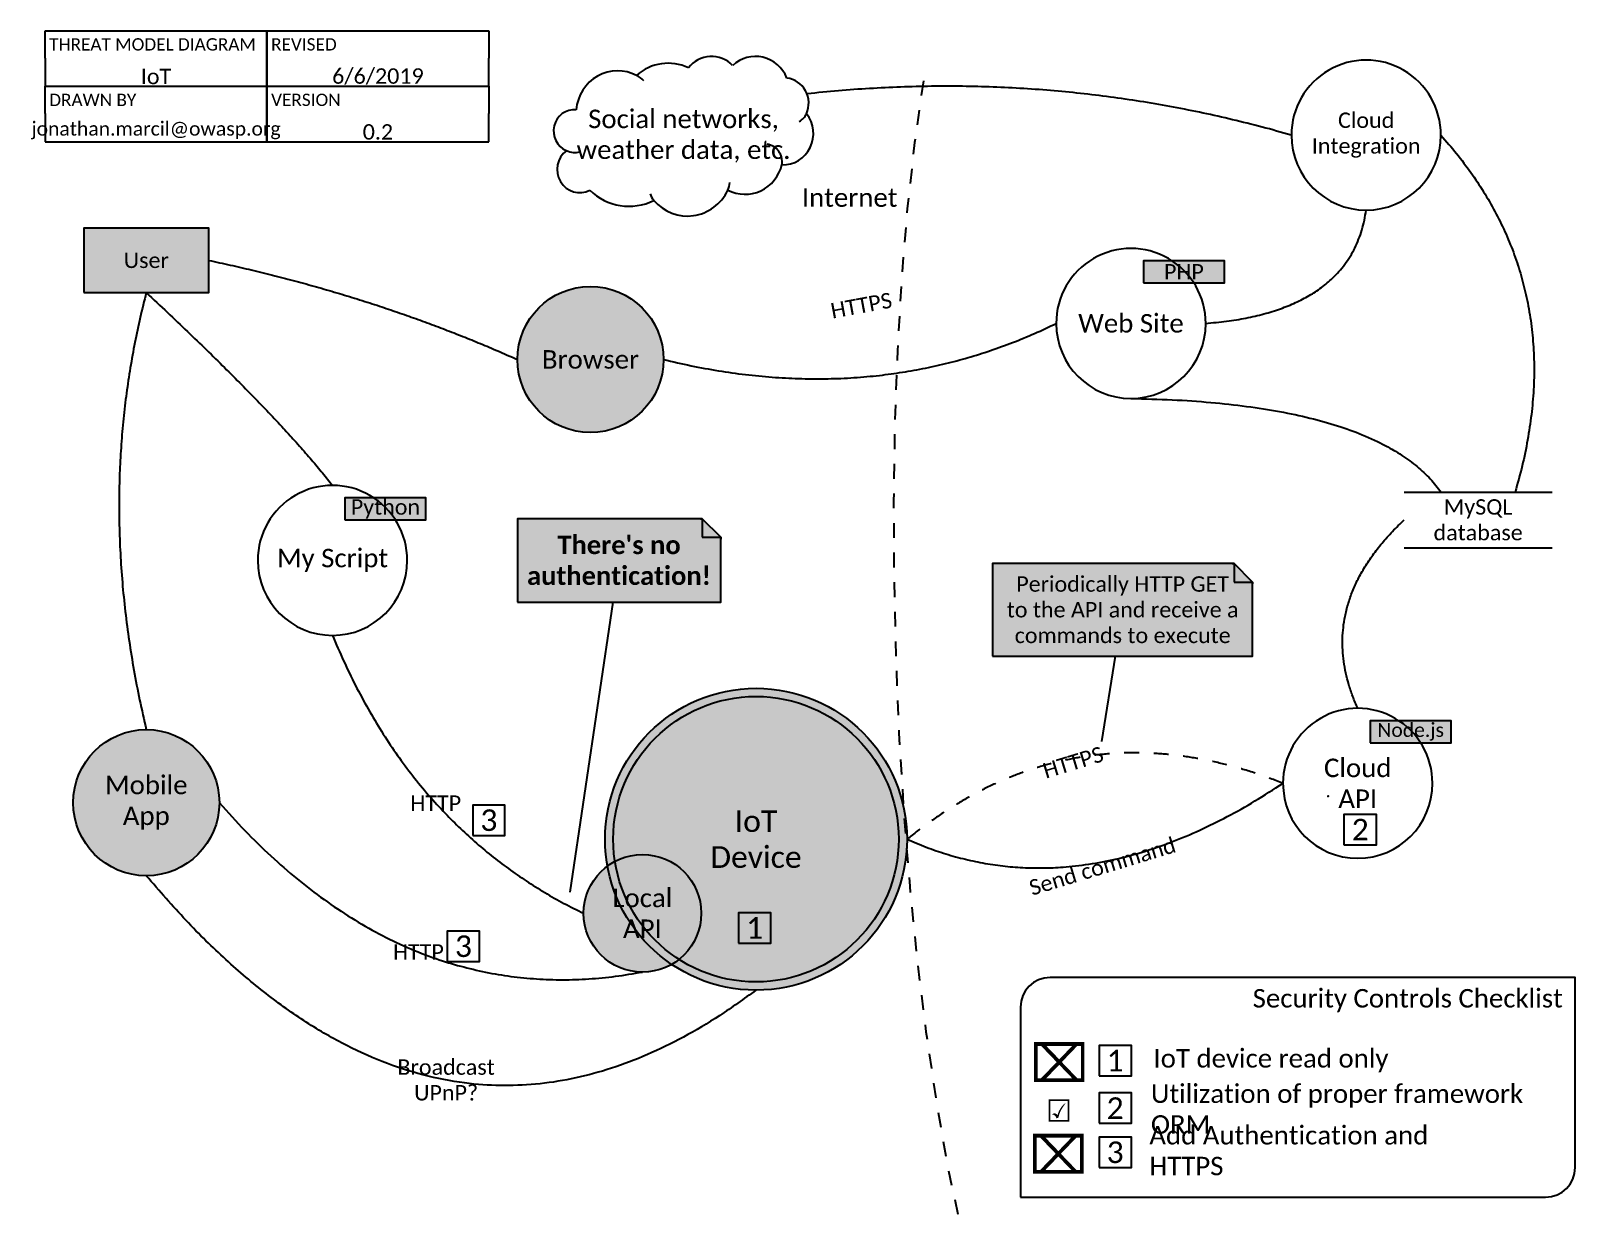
# Model space of a CAD drawing. Extents: x -0.1 to 10.3, y 0 to 8.1.
import ezdxf

# ---------------------------------------------------------------- set-up
doc = ezdxf.new("R2010")
doc.units = 0
doc.header["$LTSCALE"] = 0.11
doc.header["$MEASUREMENT"] = 0
doc.linetypes.add('DASHEDX2', pattern=[1.25, 0.75, -0.5])
doc.linetypes.add('HIDDEN2', pattern=[0.1875, 0.125, -0.0625])
doc.layers.get('0').update_dxf_attribs({"linetype": 'CONTINUOUS'})
for name, color, linetype in [('CONNECTOR', 7, 'CONTINUOUS'), ('CONTAINER', 7, 'CONTINUOUS'), ('FLOWCHART', 7, 'CONTINUOUS')]:
    doc.layers.add(name, color=color, linetype=linetype)
doc.styles.get("Standard").update_dxf_attribs({"font": 'txt.shx'})

msp = doc.modelspace()

# ---------------------------------------------------------------- hatches: boundary and pattern name
for color, points in [(132, [(7.43, 6.406), (7.978, 6.406), (7.978, 6.554), (7.43, 6.554)]), (63, [(2.032, 4.803), (2.58, 4.803), (2.58, 4.951), (2.032, 4.951)]), (51, [(3.198, 4.247), (4.573, 4.247), (4.573, 4.685), (4.448, 4.81), (3.198, 4.81)]), (7, [(4.448, 4.685), (4.573, 4.685), (4.573, 4.672), (4.573, 4.685), (4.448, 4.81), (4.435, 4.81), (4.448, 4.81)]), (254, [(6.411, 3.882), (8.168, 3.882), (8.168, 4.382), (8.043, 4.507), (6.411, 4.507)]), (254, [(8.043, 4.382), (8.168, 4.382), (8.168, 4.37), (8.168, 4.382), (8.043, 4.507), (8.03, 4.507), (8.043, 4.507)]), (51, [(8.964, 3.296), (9.511, 3.296), (9.511, 3.444), (8.964, 3.444)])]:
    msp.add_hatch(color=color).paths.add_polyline_path(points)
at = {"layer": 'FLOWCHART'}
for points in [[(0.267, 6.339), (1.111, 6.339), (1.111, 6.776), (0.267, 6.776)], [(3.198, 5.887, -1), (4.186, 5.887, -1)], [(3.791, 2.644, -1), (5.832, 2.644, -1)], [(0.195, 2.891, -1), (1.183, 2.891, -1)], [(3.646, 2.143, -1), (4.441, 2.143, -1)]]:
    msp.add_hatch(color=254, dxfattribs=at).paths.add_polyline_path(points)

# ---------------------------------------------------------------- linework, layer by layer
at = {"color": 9, "linetype": 'CONTINUOUS'}
for p, q in [((0.005, 7.925), (0.005, 8.109)), ((0.005, 8.109), (1.505, 8.109)), ((1.505, 7.925), (1.505, 8.109)), ((1.505, 8.109), (3.005, 8.109)), ((1.505, 8.109), (1.505, 7.925)), ((3.005, 8.109), (3.005, 7.925)), ((0.005, 7.925), (0.005, 7.734)), ((1.505, 7.925), (1.505, 7.734)), ((1.505, 7.734), (1.505, 7.925)), ((3.005, 7.734), (3.005, 7.925)), ((0.005, 7.734), (1.505, 7.734)), ((0.005, 7.55), (0.005, 7.734)), ((0.005, 7.734), (1.505, 7.734)), ((1.505, 7.734), (3.005, 7.734)), ((1.505, 7.734), (1.505, 7.55)), ((1.505, 7.55), (1.505, 7.734)), ((1.505, 7.734), (3.005, 7.734)), ((3.005, 7.734), (3.005, 7.55)), ((0.005, 7.55), (0.005, 7.359)), ((1.505, 7.359), (1.505, 7.55)), ((1.505, 7.55), (1.505, 7.359)), ((3.005, 7.359), (3.005, 7.55)), ((0.005, 7.359), (1.505, 7.359)), ((1.505, 7.359), (3.005, 7.359)), ((3.843, 4.247), (3.552, 2.287))]:
    msp.add_line(p, q, dxfattribs=at)
at = {"color": 133, "linetype": 'CONTINUOUS'}
msp.add_line((7.239, 3.882), (7.146, 3.304), dxfattribs=at)
at = {"color": 9, "linetype": 'CONTINUOUS'}
for points in [[(7.43, 6.406), (7.978, 6.406), (7.978, 6.554), (7.43, 6.554)], [(2.032, 4.803), (2.58, 4.803), (2.58, 4.951), (2.032, 4.951)], [(3.198, 4.247), (4.573, 4.247), (4.573, 4.685), (4.448, 4.81), (3.198, 4.81)], [(4.448, 4.685), (4.573, 4.685), (4.573, 4.672), (4.573, 4.685), (4.448, 4.81), (4.435, 4.81), (4.448, 4.81)], [(8.964, 3.296), (9.511, 3.296), (9.511, 3.444), (8.964, 3.444)]]:
    msp.add_lwpolyline(points, close=True, dxfattribs=at)
at = {"color": 133, "linetype": 'CONTINUOUS'}
for points in [[(6.411, 3.882), (8.168, 3.882), (8.168, 4.382), (8.043, 4.507), (6.411, 4.507)], [(8.043, 4.382), (8.168, 4.382), (8.168, 4.37), (8.168, 4.382), (8.043, 4.507), (8.03, 4.507), (8.043, 4.507)]]:
    msp.add_lwpolyline(points, close=True, dxfattribs=at)
at = {"color": 12, "linetype": 'CONTINUOUS'}
for points in [[(2.896, 2.67), (3.114, 2.67), (3.114, 2.874), (2.896, 2.874)], [(8.786, 2.607), (9.005, 2.607), (9.005, 2.811), (8.786, 2.811)], [(4.692, 1.942), (4.911, 1.942), (4.911, 2.147), (4.692, 2.147)], [(2.724, 1.817), (2.942, 1.817), (2.942, 2.022), (2.724, 2.022)], [(7.13, 1.045), (7.349, 1.045), (7.349, 1.249), (7.13, 1.249)], [(7.13, 0.724), (7.349, 0.724), (7.349, 0.929), (7.13, 0.929)], [(7.13, 0.425), (7.349, 0.425), (7.349, 0.629), (7.13, 0.629)]]:
    msp.add_lwpolyline(points, close=True, dxfattribs=at)
at = {"color": 9, "linetype": 'CONTINUOUS'}
for centre, major_axis, ratio, start_param, end_param in [((4.511, 7.727), (0, -0.209), 0.968069, 2.362259, 4.032235), ((4.807, 7.698), (0, -0.238), 0.968069, 1.965256, 3.870979), ((3.876, 7.548), (0, -0.291), 0.968069, 2.66886, 4.621394), ((4.217, 7.556), (0, -0.334), 0.968069, 2.705017, 3.862237), ((3.938, 7.649), (0, -0.171), 0.968102, 2.370891, 2.734923), ((5.003, 7.62), (0, -0.17), 0.968102, 1.137836, 3.041147), ((3.581, 7.432), (0, -0.143), 0.968069, 3.03894, 5.896147), ((4.995, 7.415), (0, -0.211), 0.968102, 6.242823, 2.254967), ((5.056, 7.597), (0, -0.111), 0.968069, 0.451695, 1.121591), ((4.87, 7.222), (0, -0.122), 0.968069, 1.427503, 3.000641), ((3.619, 7.172), (0, -0.157), 0.968069, 3.774328, 0.467063), ((3.587, 7.429), (0, -0.143), 0.968069, 5.853583, 0.247572), ((4.737, 7.27), (0, -0.266), 0.968102, 5.813505, 1.322845), ((3.952, 7.321), (0, -0.398), 0.968102, 5.525081, 0.45246), ((4.225, 7.058), (0, -0.144), 0.968069, 5.079024, 5.430962), ((4.348, 7.171), (0, -0.314), 0.968102, 5.437291, 1.111335), ((4.521, 7.085), (0, -0.116), 0.968069, 1.094525, 1.557299)]:
    msp.add_ellipse(centre, major_axis=major_axis, ratio=ratio, start_param=start_param, end_param=end_param, dxfattribs=at)
at = {"color": 12, "linetype": 'DASHEDX2'}
msp.add_ellipse((6.822, 3.921), major_axis=(0.177, -5.48), ratio=0.194583, start_param=-2.356194, end_param=-0.785398, dxfattribs=at)
at = {"layer": 'CONNECTOR', "linetype": 'CONTINUOUS'}
for points in [[(8.43, 7.404), (6.835, 7.865), (5.157, 7.683)], [(9.441, 7.404), (10.356, 6.384), (9.943, 4.99)], [(7.851, 6.131), (8.841, 6.21), (8.936, 6.897)], [(1.111, 6.557), (2.231, 6.321), (3.198, 5.887)], [(0.689, 6.339), (0.321, 4.932), (0.689, 3.385)], [(0.689, 6.339), (1.57, 5.519), (1.948, 5.036)], [(4.186, 5.887), (5.622, 5.535), (6.841, 6.131)], [(7.346, 5.624), (9.012, 5.595), (9.443, 4.99)], [(8.879, 3.529), (8.569, 4.217), (9.193, 4.803)], [(1.948, 4.022), (2.494, 2.694), (3.646, 2.143)], [(5.832, 2.644), (7.011, 2.116), (8.374, 3.022)], [(1.183, 2.891), (2.445, 1.445), (4.043, 1.746)], [(4.811, 1.624), (2.682, 0.022), (0.689, 2.397)]]:
    msp.add_open_spline(points, degree=2, dxfattribs=at)
at = {"layer": 'CONNECTOR', "linetype": 'HIDDEN2'}
msp.add_open_spline([(8.374, 3.022), (6.983, 3.575), (5.832, 2.644)], degree=2, dxfattribs=at)
at = {"layer": 'CONTAINER', "linetype": 'CONTINUOUS'}
msp.add_lwpolyline([(6.599, 0.224), (10.149, 0.224, 0.4142), (10.349, 0.424), (10.349, 1.709), (6.799, 1.709, 0.4142), (6.599, 1.509)], format="xyb", close=True, dxfattribs=at)
at = {"layer": 'FLOWCHART', "linetype": 'CONTINUOUS'}
for p, q in [((9.193, 4.99), (10.193, 4.99)), ((9.193, 4.615), (10.193, 4.615))]:
    msp.add_line(p, q, dxfattribs=at)
msp.add_lwpolyline([(0.267, 6.339), (1.111, 6.339), (1.111, 6.776), (0.267, 6.776)], close=True, dxfattribs=at)
for points in [[(3.198, 5.887, -1), (4.186, 5.887, -1)], [(3.791, 2.644, -1), (5.832, 2.644, -1)], [(3.846, 2.644, -1), (5.776, 2.644, -1)], [(0.195, 2.891, -1), (1.183, 2.891, -1)], [(3.646, 2.143, -1), (4.441, 2.143, -1)]]:
    msp.add_lwpolyline(points, format="xyb", close=True, dxfattribs=at)
for centre, start_param, end_param in [((8.936, 7.404), 1.570796, 4.712389), ((8.936, 7.404), 4.712389, 1.570796), ((7.346, 6.131), 1.570796, 4.712389), ((7.346, 6.131), 4.712389, 1.570796), ((1.948, 4.529), 1.570796, 4.712389), ((1.948, 4.529), 4.712389, 1.570796), ((8.879, 3.022), 1.570796, 4.712389), ((8.879, 3.022), 4.712389, 1.570796)]:
    msp.add_ellipse(centre, major_axis=(0, -0.507), ratio=0.996905, start_param=start_param, end_param=end_param, dxfattribs=at)

# ---------------------------------------------------------------- texts
for s, insert, char_height, width, attachment_point in [('\\C7;\\fCalibri|b0|i0|;\\H0.083333015441895;THREAT MODEL DIAGRAM', (0.033, 8.017), 0.08333, 1.5, 4), ('\\C7;\\fCalibri|b0|i0|;\\H0.083333015441895;REVISED', (1.533, 8.017), 0.08333, 1.5, 4), ('\\C7;\\fCalibri|b0|i0|;\\H0.10416698455811;IoT', (0.755, 7.8), 0.10417, 1.5, 5), ('\\C7;\\fCalibri|b0|i0|;\\H0.10416698455811;6/6/2019', (2.255, 7.8), 0.10417, 1.5, 5), ('\\C7;\\fCalibri|b0|i0|;\\H0.083333015441895;DRAWN BY', (0.033, 7.642), 0.08333, 1.5, 4), ('\\C7;\\fCalibri|b0|i0|;\\H0.083333015441895;VERSION', (1.533, 7.642), 0.08333, 1.5, 4), ('\\C7;\\fCalibri|b0|i0|;\\H0.12500095367432;Social networks, \\Pweather data, etc.', (4.321, 7.397), 0.125, 1.75669, 5), ('\\C7;\\fCalibri|b0|i0|;\\H0.09375;jonathan.marcil@owasp.org', (0.755, 7.435), 0.09375, 1.5, 5), ('\\C7;\\fCalibri|b0|i0|;\\H0.10416698455811;0.2', (2.255, 7.425), 0.10417, 1.5, 5), ('\\C7;\\fCalibri|b0|i0|;\\H0.09375; ', (8.999, 7.404), 0.09375, 1.13714, 5), ('\\C12;\\fCalibri|b0|i0|;\\H0.12500095367432;Internet', (5.444, 6.981), 0.125, 0.75398, 5), ('\\C7;\\fCalibri|b0|i0|;\\H0.10416698455811;PHP', (7.704, 6.48), 0.10417, 0.54751, 5), ('\\C7;\\fCalibri|b0|i0|;\\H0.10416698455811;Python', (2.306, 4.877), 0.10417, 0.54751, 5), ("\\C7;\\fCalibri|b1|i0|;\\H0.12500095367432;There's no \\Pauthentication!", (3.885, 4.529), 0.125, 1.375, 5), ('\\C133;\\fCalibri|b0|i0|;\\H0.10416698455811;Periodically HTTP GET\\Pto the API and receive a  \\Pcommands to execute', (7.29, 4.195), 0.10417, 1.75669, 5), ('\\C7;\\fCalibri|b0|i0|;\\H0.09375;Node.js', (9.237, 3.37), 0.09375, 0.54751, 5), ('\\C7;\\fCalibri|b0|i0|;\\H0.083333015441895;.', (8.679, 2.969), 0.08333, 0.11051, 5), ('\\C12;\\fCalibri|b0|i0|;\\H0.14583206176758;3', (3.005, 2.772), 0.14583, 0.21875, 5), ('\\C12;\\fCalibri|b0|i0|;\\H0.14583206176758;2', (8.896, 2.709), 0.14583, 0.21875, 5), ('\\C12;\\fCalibri|b0|i0|;\\H0.14583206176758;1', (4.802, 2.045), 0.14583, 0.21875, 5), ('\\C12;\\fCalibri|b0|i0|;\\H0.14583206176758;3', (2.833, 1.92), 0.14583, 0.21875, 5), ('\\C7;\\fCambria Math|b1|i0|;\\H0.25927635468543;⌧', (6.861, 1.132), 0.25928, 0.19157, 5), ('\\C12;\\fCalibri|b0|i0|;\\H0.14583206176758;1', (7.239, 1.147), 0.14583, 0.21875, 5), ('\\C7;\\fCalibri|b0|i0|;\\H0.12500095367432;IoT device read only', (7.498, 1.147), 0.125, 1.75669, 4), ('\\C7;\\fCalibri|b0|i0|;\\H0.12500095367432;Utilization of proper framework ORM', (7.481, 0.819), 0.125, 2.64584, 4), ('\\C112;\\fSegoe UI Emoji|b0|i0|;\\H0.15167143754661;☑', (6.859, 0.81), 0.15167, 0.1875, 5), ('\\C12;\\fCalibri|b0|i0|;\\H0.14583206176758;2', (7.239, 0.826), 0.14583, 0.21875, 5), ('\\C7;\\fCambria Math|b1|i0|;\\H0.25927635468543;⌧', (6.855, 0.512), 0.25928, 0.19157, 5), ('\\C7;\\fCalibri|b0|i0|;\\H0.12500095367432;Add Authentication and HTTPS', (7.47, 0.538), 0.125, 2.28125, 4), ('\\C12;\\fCalibri|b0|i0|;\\H0.14583206176758;3', (7.239, 0.527), 0.14583, 0.21875, 5)]:
    msp.add_mtext(s, dxfattribs=dict(insert=insert, char_height=char_height, width=width, attachment_point=attachment_point))
at = {"layer": 'CONNECTOR', "char_height": 0.10417, "attachment_point": 5}
for s, insert, width, rotation in [('\\C7;\\fCalibri|b0|i0|;\\H0.10416698455811;HTTPS', (5.523, 6.252), 0.69444, 10.5287), ('\\C7;\\fCalibri|b0|i0|;\\H0.10416698455811;HTTPS', (6.955, 3.163), 0.69444, 16.8927), ('\\C133;\\fCalibri|b0|i0|;\\H0.10416698455811;Send command', (7.153, 2.46), 1.01917, 16.8927)]:
    msp.add_mtext(s, dxfattribs=dict(at, insert=insert, width=width, rotation=rotation))
at = {"layer": 'CONNECTOR', "attachment_point": 5}
for s, insert, char_height, width in [('\\C7;\\fCalibri|b0|i0|;\\H0.10416698455811;HTTP', (2.646, 2.888), 0.10417, 0.69444), ('\\C7;\\fCalibri|b0|i0|;\\H0.14583206176758;IoT\\PDevice', (4.811, 2.644), 0.14583, 2.04133), ('\\C7;\\fCalibri|b0|i0|;\\H0.10416698455811;HTTP', (2.529, 1.882), 0.10417, 0.69444), ('\\C7;\\fCalibri|b0|i0|;\\H0.10416698455811;Broadcast\\PUPnP?', (2.716, 1.016), 0.10417, 0.70538)]:
    msp.add_mtext(s, dxfattribs=dict(at, insert=insert, char_height=char_height, width=width))
at = {"layer": 'CONTAINER', "insert": (10.265, 1.553), "char_height": 0.125, "width": 3.75, "attachment_point": 6}
msp.add_mtext('\\C7;\\fCalibri|b0|i0|;\\H0.12500095367432;Security Controls Checklist', dxfattribs=at)
at = {"layer": 'FLOWCHART', "attachment_point": 5}
for s, insert, char_height, width in [('\\C7;\\fCalibri|b0|i0|;\\H0.10416698455811;Cloud\\PIntegration', (8.936, 7.404), 0.10417, 1.01079), ('\\C7;\\fCalibri|b0|i0|;\\H0.10416698455811;User', (0.689, 6.557), 0.10417, 0.84375), ('\\C7;\\fCalibri|b0|i0|;\\H0.12500095367432;Web Site', (7.346, 6.131), 0.125, 1.01079), ('\\C7;\\fCalibri|b0|i0|;\\H0.12500095367432;Browser', (3.692, 5.887), 0.125, 0.98839), ('\\C7;\\fCalibri|b0|i0|;\\H0.10416698455811;MySQL\\Pdatabase', (9.693, 4.803), 0.10417, 1), ('\\C7;\\fCalibri|b0|i0|;\\H0.12500095367432;My Script', (1.948, 4.529), 0.125, 1.01079), ('\\C7;\\fCalibri|b0|i0|;\\H0.12500095367432;Cloud\\PAPI', (8.879, 3.022), 0.125, 1.01079), ('\\C7;\\fCalibri|b0|i0|;\\H0.12500095367432;Mobile\\PApp', (0.689, 2.891), 0.125, 0.98839), ('\\C7;\\fCalibri|b0|i0|;\\H0.12500095367432;Local\\PAPI', (4.043, 2.143), 0.125, 0.79441)]:
    msp.add_mtext(s, dxfattribs=dict(at, insert=insert, char_height=char_height, width=width))

doc.saveas('drawing.dxf')
